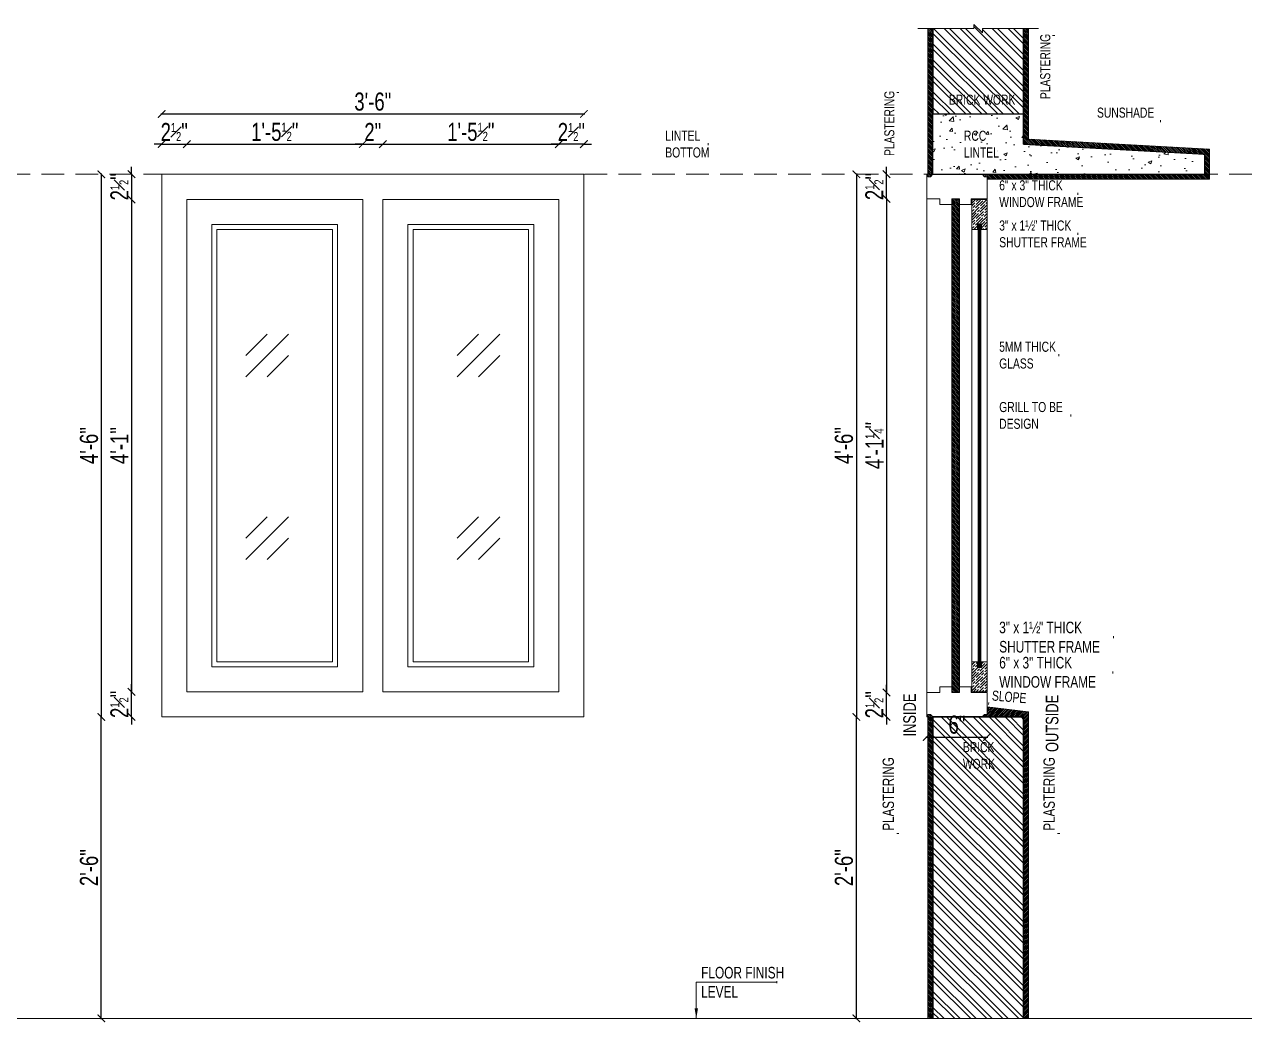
# Model space of a CAD drawing. Header units: inches. Extents: x 3365147 to 3374664, y 1380917 to 1384908.
# Drawn here: x 3373112.9 to 3373234.3, y 1381420 to 1381519.4 of the extents above; entities that cross this region are included whole.
import ezdxf

# ---------------------------------------------------------------- set-up
doc = ezdxf.new("R2010")
doc.units = ezdxf.units.IN
doc.header["$LTSCALE"] = 18
doc.header["$MEASUREMENT"] = 0
doc.header["$PDSIZE"] = -1
doc.linetypes.add('CONTINOUS', pattern=[0])
doc.linetypes.add('HIDDEN2', pattern=[0.1875, 0.125, -0.0625])
for name, color, linetype, lineweight in [('CONCRETE-00_BC', 46, 'Continuous', 25), ('CONCRETE-HATCH_BC', 43, 'Continuous', 5), ('DIM-03_BC', 1, 'Continuous', 9), ('FLOOR FINISHED LEVEL_BC', 1, 'Continuous', 20), ('GLASS-00_BC', 140, 'Continuous', 18), ('GLASS-HATCH_BC', 141, 'Continuous', 5), ('GRILL-00_BC', 150, 'CONTINOUS', 18), ('GRILL-HATCH_BC', 252, 'CONTINOUS', 5), ('LINTEL-00_BC', 41, 'HIDDEN2', 13), ('PLASTERING BAND HATCH_BC', 252, 'Continuous', 5), ('PLASTERING BAND-00_BC', 1, 'Continuous', 15), ('TEXT ARROW_BC', 4, 'Continuous', 13), ('TEXT-HEADING_BC', 2, 'Continuous', 25), ('TEXT_BC', 3, 'CONTINOUS', 18), ('WALL-00_BC', 7, 'Continuous', 30), ('WALL-9 inch BRICK HATCH_BC', 22, 'Continuous', 0), ('WALL-ZIGZAG LINE_BC', 3, 'Continuous', 13), ('WINDOWS-00_BC', 30, 'Continuous', 18), ('WINDOWS-SHUTTER_BC', 40, 'Continuous', 9), ('WINDOWS-THIN_BC', 252, 'Continuous', 5)]:
    doc.layers.add(name, color=color, linetype=linetype, lineweight=lineweight)
doc.styles.add('BC-TEXT_GENERAL', font='swisscl.ttf')
doc.styles.add('BC-WALL_DIM', font='swisscl.ttf')
doc.styles.add('BC_ROOM _DIM', font='swisscl.ttf')
doc.dimstyles.new('BC-RD2', dxfattribs={"dimscale": 0.8, "dimtxt": 6, "dimasz": 2.5, "dimexe": 4.5, "dimexo": 0, "dimgap": 1, "dimtad": 1, "dimdec": 4, "dimzin": 3, "dimdsep": 46, "dimlunit": 4, "dimtxsty": 'BC_ROOM _DIM', "dimblk": 'ARCHTICK', "dimcen": 0.0625, "dimdle": 0.25, "dimse1": 1, "dimse2": 1, "dimclrd": 8, "dimclre": 4, "dimclrt": 256, "dimadec": 0, "dimazin": 0, "dimtfac": 0.5, "dimtdec": 4, "dimtix": 1, "dimtofl": 0, "dimtmove": 2, "dimatfit": 2, "dimfxl": 0, "dimfrac": 1, "dimtolj": 1, "dimtzin": 1, "dimarcsym": 0})
doc.dimstyles.new('WALL DIM-02_BC', dxfattribs={"dimtxt": 4, "dimasz": 2, "dimexe": 4.5, "dimexo": 0, "dimgap": 1, "dimtad": 1, "dimdec": 1, "dimzin": 0, "dimdsep": 46, "dimlunit": 4, "dimtxsty": 'BC-WALL_DIM', "dimblk": 'ARCHTICK', "dimcen": 0.0625, "dimdle": 0.25, "dimse1": 1, "dimse2": 1, "dimclrd": 7, "dimclre": 4, "dimclrt": 256, "dimadec": 0, "dimazin": 0, "dimtfac": 0.5, "dimtdec": 1, "dimtix": 1, "dimtofl": 0, "dimtmove": 2, "dimatfit": 2, "dimfxl": 0, "dimfrac": 1, "dimtolj": 1, "dimtzin": 1, "dimlwd": -1, "dimarcsym": 0})

# ---------------------------------------------------------------- blocks, each defined once
blk = doc.blocks.new('ARCHTICK')
at = {"color": 0, "const_width": 0.15}
blk.add_lwpolyline([(-0.5, -0.5), (0.5, 0.5)], dxfattribs=at)
blk = doc.blocks.new('*D1599')
at = {"layer": 'Defpoints', "color": 0, "transparency": 16777216}
for p in [(3373129.05, 1381507.46), (3373126.55, 1381504.46), (3373129.05, 1381501.96)]:
    blk.add_point(p, dxfattribs=at)
at = {"layer": 'DIM-03_BC', "color": 254, "lineweight": -2, "transparency": 16777216}
for p, q in [((3373126.55, 1381507.46), (3373125.8, 1381507.46)), ((3373126.55, 1381507.46), (3373129.05, 1381507.46)), ((3373129.05, 1381507.46), (3373129.8, 1381507.46))]:
    blk.add_line(p, q, dxfattribs=at)
at = {"layer": 'DIM-03_BC', "color": 254, "lineweight": -2, "transparency": 16777216, "xscale": 0.75, "yscale": 0.75, "zscale": 0.75}
blk.add_blockref('ARCHTICK', (3373126.55, 1381507.46), dxfattribs=at)
at = {"layer": 'DIM-03_BC', "color": 254, "lineweight": -2, "transparency": 16777216, "xscale": 0.75, "yscale": 0.75, "zscale": 0.75, "rotation": 180}
blk.add_blockref('ARCHTICK', (3373129.05, 1381507.46), dxfattribs=at)
at = {"layer": 'DIM-03_BC', "transparency": 16777216, "insert": (3373127.8, 1381508.66), "char_height": 1.8, "attachment_point": 5, "style": 'BC_ROOM _DIM'}
blk.add_mtext('\\A1;2{\\H0.5x;\\S1#2;}"', dxfattribs=at)
blk = doc.blocks.new('_ArchTick')
at = {"color": 0, "linetype": 'ByBlock', "const_width": 0.15}
blk.add_lwpolyline([(-0.5, -0.5), (0.5, 0.5)], dxfattribs=at)
blk = doc.blocks.new('*D1600')
at = {"layer": 'Defpoints', "color": 0, "transparency": 16777216}
for p in [(3373146.55, 1381507.46), (3373129.05, 1381501.96), (3373146.55, 1381501.96)]:
    blk.add_point(p, dxfattribs=at)
at = {"layer": 'DIM-03_BC', "color": 254, "lineweight": -2, "transparency": 16777216}
blk.add_line((3373128.98, 1381507.46), (3373146.63, 1381507.46), dxfattribs=at)
at = {"layer": 'DIM-03_BC', "color": 254, "lineweight": -2, "transparency": 16777216, "xscale": 0.75, "yscale": 0.75, "zscale": 0.75, "rotation": 180}
blk.add_blockref('ARCHTICK', (3373129.05, 1381507.46), dxfattribs=at)
at = {"layer": 'DIM-03_BC', "color": 254, "lineweight": -2, "transparency": 16777216, "xscale": 0.75, "yscale": 0.75, "zscale": 0.75}
blk.add_blockref('ARCHTICK', (3373146.55, 1381507.46), dxfattribs=at)
at = {"layer": 'DIM-03_BC', "transparency": 16777216, "insert": (3373137.8, 1381508.67), "char_height": 1.8, "attachment_point": 5, "style": 'BC_ROOM _DIM'}
blk.add_mtext('\\A1;1\'-5{\\H0.5x;\\S1#2;}"', dxfattribs=at)
blk = doc.blocks.new('*D1601')
at = {"layer": 'Defpoints', "color": 0, "transparency": 16777216}
for p in [(3373168.55, 1381510.46), (3373126.55, 1381504.46), (3373168.55, 1381504.46)]:
    blk.add_point(p, dxfattribs=at)
at = {"layer": 'DIM-03_BC', "color": 254, "lineweight": -2, "transparency": 16777216}
blk.add_line((3373126.48, 1381510.46), (3373168.63, 1381510.46), dxfattribs=at)
at = {"layer": 'DIM-03_BC', "color": 254, "lineweight": -2, "transparency": 16777216, "xscale": 0.75, "yscale": 0.75, "zscale": 0.75, "rotation": 180}
blk.add_blockref('ARCHTICK', (3373126.55, 1381510.46), dxfattribs=at)
at = {"layer": 'DIM-03_BC', "color": 254, "lineweight": -2, "transparency": 16777216, "xscale": 0.75, "yscale": 0.75, "zscale": 0.75}
blk.add_blockref('ARCHTICK', (3373168.55, 1381510.46), dxfattribs=at)
at = {"layer": 'DIM-03_BC', "transparency": 16777216, "insert": (3373147.55, 1381511.68), "char_height": 1.8, "attachment_point": 5, "style": 'BC_ROOM _DIM'}
blk.add_mtext('\\A1;3\'-6"', dxfattribs=at)
blk = doc.blocks.new('*D1602')
at = {"layer": 'Defpoints', "color": 0, "transparency": 16777216}
for p in [(3373126.55, 1381504.46), (3373123.55, 1381501.96), (3373129.05, 1381501.96)]:
    blk.add_point(p, dxfattribs=at)
at = {"layer": 'DIM-03_BC', "color": 254, "lineweight": -2, "transparency": 16777216}
for p, q in [((3373123.55, 1381504.46), (3373123.55, 1381505.21)), ((3373123.55, 1381504.46), (3373123.55, 1381501.96)), ((3373123.55, 1381501.96), (3373123.55, 1381501.21))]:
    blk.add_line(p, q, dxfattribs=at)
at = {"layer": 'DIM-03_BC', "color": 254, "lineweight": -2, "transparency": 16777216, "xscale": 0.75, "yscale": 0.75, "zscale": 0.75}
for p, rotation in [((3373123.55, 1381504.46), 270), ((3373123.55, 1381501.96), 90)]:
    blk.add_blockref('ARCHTICK', p, dxfattribs=dict(at, rotation=rotation))
at = {"layer": 'DIM-03_BC', "transparency": 16777216, "insert": (3373122.35, 1381503.21), "char_height": 1.8, "attachment_point": 5, "rotation": 90, "style": 'BC_ROOM _DIM'}
blk.add_mtext('\\A1;2{\\H0.5x;\\S1#2;}"', dxfattribs=at)
blk = doc.blocks.new('*D1603')
at = {"layer": 'Defpoints', "color": 0, "transparency": 16777216}
for p in [(3373129.05, 1381501.96), (3373123.55, 1381452.96), (3373129.05, 1381452.96)]:
    blk.add_point(p, dxfattribs=at)
at = {"layer": 'DIM-03_BC', "color": 254, "lineweight": -2, "transparency": 16777216}
blk.add_line((3373123.55, 1381502.03), (3373123.55, 1381452.88), dxfattribs=at)
at = {"layer": 'DIM-03_BC', "color": 254, "lineweight": -2, "transparency": 16777216, "xscale": 0.75, "yscale": 0.75, "zscale": 0.75}
for p, rotation in [((3373123.55, 1381501.96), 90), ((3373123.55, 1381452.96), 270)]:
    blk.add_blockref('ARCHTICK', p, dxfattribs=dict(at, rotation=rotation))
at = {"layer": 'DIM-03_BC', "transparency": 16777216, "insert": (3373122.35, 1381477.46), "char_height": 1.8, "attachment_point": 5, "rotation": 90, "style": 'BC_ROOM _DIM'}
blk.add_mtext('\\A1;4\'-1"', dxfattribs=at)
blk = doc.blocks.new('*D1604')
at = {"layer": 'Defpoints', "color": 0, "transparency": 16777216}
for p in [(3373126.55, 1381504.46), (3373120.55, 1381450.46), (3373126.55, 1381450.46)]:
    blk.add_point(p, dxfattribs=at)
at = {"layer": 'DIM-03_BC', "color": 254, "lineweight": -2, "transparency": 16777216}
blk.add_line((3373120.55, 1381504.53), (3373120.55, 1381450.38), dxfattribs=at)
at = {"layer": 'DIM-03_BC', "color": 254, "lineweight": -2, "transparency": 16777216, "xscale": 0.75, "yscale": 0.75, "zscale": 0.75}
for p, rotation in [((3373120.55, 1381504.46), 90), ((3373120.55, 1381450.46), 270)]:
    blk.add_blockref('ARCHTICK', p, dxfattribs=dict(at, rotation=rotation))
at = {"layer": 'DIM-03_BC', "transparency": 16777216, "insert": (3373119.33, 1381477.46), "char_height": 1.8, "attachment_point": 5, "rotation": 90, "style": 'BC_ROOM _DIM'}
blk.add_mtext('\\A1;4\'-6"', dxfattribs=at)
blk = doc.blocks.new('*D1605')
at = {"layer": 'Defpoints', "color": 0, "transparency": 16777216}
for p in [(3373123.55, 1381452.96), (3373129.05, 1381452.96), (3373126.55, 1381450.46)]:
    blk.add_point(p, dxfattribs=at)
at = {"layer": 'DIM-03_BC', "color": 254, "lineweight": -2, "transparency": 16777216}
for p, q in [((3373123.55, 1381452.96), (3373123.55, 1381453.71)), ((3373123.55, 1381450.46), (3373123.55, 1381452.96)), ((3373123.55, 1381450.46), (3373123.55, 1381449.71))]:
    blk.add_line(p, q, dxfattribs=at)
at = {"layer": 'DIM-03_BC', "color": 254, "lineweight": -2, "transparency": 16777216, "xscale": 0.75, "yscale": 0.75, "zscale": 0.75}
for p, rotation in [((3373123.55, 1381452.96), 270), ((3373123.55, 1381450.46), 90)]:
    blk.add_blockref('ARCHTICK', p, dxfattribs=dict(at, rotation=rotation))
at = {"layer": 'DIM-03_BC', "transparency": 16777216, "insert": (3373122.35, 1381451.71), "char_height": 1.8, "attachment_point": 5, "rotation": 90, "style": 'BC_ROOM _DIM'}
blk.add_mtext('\\A1;2{\\H0.5x;\\S1#2;}"', dxfattribs=at)
blk = doc.blocks.new('*D1606')
at = {"layer": 'Defpoints', "color": 0, "transparency": 16777216}
for p in [(3373120.55, 1381450.46), (3373126.55, 1381450.46), (3373126.55, 1381420.46)]:
    blk.add_point(p, dxfattribs=at)
at = {"layer": 'DIM-03_BC', "color": 254, "lineweight": -2, "transparency": 16777216}
blk.add_line((3373120.55, 1381420.38), (3373120.55, 1381450.53), dxfattribs=at)
at = {"layer": 'DIM-03_BC', "color": 254, "lineweight": -2, "transparency": 16777216, "xscale": 0.75, "yscale": 0.75, "zscale": 0.75}
for p, rotation in [((3373120.55, 1381450.46), 90), ((3373120.55, 1381420.46), 270)]:
    blk.add_blockref('ARCHTICK', p, dxfattribs=dict(at, rotation=rotation))
at = {"layer": 'DIM-03_BC', "transparency": 16777216, "insert": (3373119.33, 1381435.46), "char_height": 1.8, "attachment_point": 5, "rotation": 90, "style": 'BC_ROOM _DIM'}
blk.add_mtext('\\A1;2\'-6"', dxfattribs=at)
blk = doc.blocks.new('*D1607')
at = {"layer": 'Defpoints', "color": 0, "transparency": 16777216}
for p in [(3373166.05, 1381507.46), (3373168.55, 1381504.46), (3373166.05, 1381501.96)]:
    blk.add_point(p, dxfattribs=at)
at = {"layer": 'DIM-03_BC', "color": 254, "lineweight": -2, "transparency": 16777216}
for p, q in [((3373166.05, 1381507.46), (3373165.3, 1381507.46)), ((3373168.55, 1381507.46), (3373166.05, 1381507.46)), ((3373168.55, 1381507.46), (3373169.3, 1381507.46))]:
    blk.add_line(p, q, dxfattribs=at)
at = {"layer": 'DIM-03_BC', "color": 254, "lineweight": -2, "transparency": 16777216, "xscale": 0.75, "yscale": 0.75, "zscale": 0.75}
blk.add_blockref('ARCHTICK', (3373166.05, 1381507.46), dxfattribs=at)
at = {"layer": 'DIM-03_BC', "color": 254, "lineweight": -2, "transparency": 16777216, "xscale": 0.75, "yscale": 0.75, "zscale": 0.75, "rotation": 180}
blk.add_blockref('ARCHTICK', (3373168.55, 1381507.46), dxfattribs=at)
at = {"layer": 'DIM-03_BC', "transparency": 16777216, "insert": (3373167.3, 1381508.66), "char_height": 1.8, "attachment_point": 5, "style": 'BC_ROOM _DIM'}
blk.add_mtext('\\A1;2{\\H0.5x;\\S1#2;}"', dxfattribs=at)
blk = doc.blocks.new('*D1612')
at = {"layer": 'Defpoints', "color": 0, "transparency": 16777216}
for p in [(3373148.55, 1381507.46), (3373146.55, 1381501.96), (3373148.55, 1381501.96)]:
    blk.add_point(p, dxfattribs=at)
at = {"layer": 'DIM-03_BC', "color": 254, "lineweight": -2, "transparency": 16777216}
for p, q in [((3373146.55, 1381507.46), (3373145.8, 1381507.46)), ((3373146.55, 1381507.46), (3373148.55, 1381507.46)), ((3373148.55, 1381507.46), (3373149.3, 1381507.46))]:
    blk.add_line(p, q, dxfattribs=at)
at = {"layer": 'DIM-03_BC', "color": 254, "lineweight": -2, "transparency": 16777216, "xscale": 0.75, "yscale": 0.75, "zscale": 0.75}
blk.add_blockref('ARCHTICK', (3373146.55, 1381507.46), dxfattribs=at)
at = {"layer": 'DIM-03_BC', "color": 254, "lineweight": -2, "transparency": 16777216, "xscale": 0.75, "yscale": 0.75, "zscale": 0.75, "rotation": 180}
blk.add_blockref('ARCHTICK', (3373148.55, 1381507.46), dxfattribs=at)
at = {"layer": 'DIM-03_BC', "transparency": 16777216, "insert": (3373147.55, 1381508.66), "char_height": 1.8, "attachment_point": 5, "style": 'BC_ROOM _DIM'}
blk.add_mtext('\\A1;2"', dxfattribs=at)
blk = doc.blocks.new('*D1613')
at = {"layer": 'Defpoints', "color": 0, "transparency": 16777216}
for p in [(3373208.65, 1381450.71), (3373202.65, 1381450.46), (3373208.65, 1381448.46)]:
    blk.add_point(p, dxfattribs=at)
at = {"layer": 'DIM-03_BC', "color": 254, "lineweight": -2, "transparency": 16777216}
blk.add_line((3373202.57, 1381448.46), (3373208.72, 1381448.46), dxfattribs=at)
at = {"layer": 'DIM-03_BC', "color": 254, "lineweight": -2, "transparency": 16777216, "xscale": 0.75, "yscale": 0.75, "zscale": 0.75, "rotation": 180}
blk.add_blockref('ARCHTICK', (3373202.65, 1381448.46), dxfattribs=at)
at = {"layer": 'DIM-03_BC', "color": 254, "lineweight": -2, "transparency": 16777216, "xscale": 0.75, "yscale": 0.75, "zscale": 0.75}
blk.add_blockref('ARCHTICK', (3373208.65, 1381448.46), dxfattribs=at)
at = {"layer": 'DIM-03_BC', "transparency": 16777216, "insert": (3373205.65, 1381449.68), "char_height": 1.8, "attachment_point": 5, "style": 'BC_ROOM _DIM'}
blk.add_mtext('\\A1;6"', dxfattribs=at)
blk = doc.blocks.new('*D1614')
at = {"layer": 'Defpoints', "color": 0, "transparency": 16777216}
for p in [(3373202.65, 1381504.46), (3373195.65, 1381450.46), (3373202.65, 1381450.46)]:
    blk.add_point(p, dxfattribs=at)
at = {"layer": 'DIM-03_BC', "color": 254, "lineweight": -2, "transparency": 16777216}
blk.add_line((3373195.65, 1381504.53), (3373195.65, 1381450.38), dxfattribs=at)
at = {"layer": 'DIM-03_BC', "color": 254, "lineweight": -2, "transparency": 16777216, "xscale": 0.75, "yscale": 0.75, "zscale": 0.75}
for p, rotation in [((3373195.65, 1381504.46), 90), ((3373195.65, 1381450.46), 270)]:
    blk.add_blockref('ARCHTICK', p, dxfattribs=dict(at, rotation=rotation))
at = {"layer": 'DIM-03_BC', "transparency": 16777216, "insert": (3373194.42, 1381477.46), "char_height": 1.8, "attachment_point": 5, "rotation": 90, "style": 'BC_ROOM _DIM'}
blk.add_mtext('\\A1;4\'-6"', dxfattribs=at)
blk = doc.blocks.new('*D1615')
at = {"layer": 'Defpoints', "color": 0, "transparency": 16777216}
for p in [(3373202.65, 1381502.02), (3373198.65, 1381452.89), (3373202.65, 1381452.89)]:
    blk.add_point(p, dxfattribs=at)
at = {"layer": 'DIM-03_BC', "color": 254, "lineweight": -2, "transparency": 16777216}
blk.add_line((3373198.65, 1381502.09), (3373198.65, 1381452.82), dxfattribs=at)
at = {"layer": 'DIM-03_BC', "color": 254, "lineweight": -2, "transparency": 16777216, "xscale": 0.75, "yscale": 0.75, "zscale": 0.75}
for p, rotation in [((3373198.65, 1381502.02), 90), ((3373198.65, 1381452.89), 270)]:
    blk.add_blockref('ARCHTICK', p, dxfattribs=dict(at, rotation=rotation))
at = {"layer": 'DIM-03_BC', "transparency": 16777216, "insert": (3373197.45, 1381477.46), "char_height": 1.8, "attachment_point": 5, "rotation": 90, "style": 'BC_ROOM _DIM'}
blk.add_mtext('\\A1;4\'-1{\\H0.5x;\\S1#4;}"', dxfattribs=at)
blk = doc.blocks.new('*D1616')
at = {"layer": 'Defpoints', "color": 0, "transparency": 16777216}
for p in [(3373198.65, 1381504.46), (3373202.65, 1381504.46), (3373202.65, 1381502.02)]:
    blk.add_point(p, dxfattribs=at)
at = {"layer": 'DIM-03_BC', "color": 254, "lineweight": -2, "transparency": 16777216}
for p, q in [((3373198.65, 1381504.46), (3373198.65, 1381505.21)), ((3373198.65, 1381502.02), (3373198.65, 1381504.46)), ((3373198.65, 1381502.02), (3373198.65, 1381501.27))]:
    blk.add_line(p, q, dxfattribs=at)
at = {"layer": 'DIM-03_BC', "color": 254, "lineweight": -2, "transparency": 16777216, "xscale": 0.75, "yscale": 0.75, "zscale": 0.75}
for p, rotation in [((3373198.65, 1381504.46), 270), ((3373198.65, 1381502.02), 90)]:
    blk.add_blockref('ARCHTICK', p, dxfattribs=dict(at, rotation=rotation))
at = {"layer": 'DIM-03_BC', "transparency": 16777216, "insert": (3373197.44, 1381503.24), "char_height": 1.8, "attachment_point": 5, "rotation": 90, "style": 'BC_ROOM _DIM'}
blk.add_mtext('\\A1;2{\\H0.5x;\\S1#2;}"', dxfattribs=at)
blk = doc.blocks.new('*D1617')
at = {"layer": 'Defpoints', "color": 0, "transparency": 16777216}
for p in [(3373198.65, 1381452.89), (3373202.65, 1381452.89), (3373202.65, 1381450.46)]:
    blk.add_point(p, dxfattribs=at)
at = {"layer": 'DIM-03_BC', "color": 254, "lineweight": -2, "transparency": 16777216}
for p, q in [((3373198.65, 1381452.89), (3373198.65, 1381453.64)), ((3373198.65, 1381450.46), (3373198.65, 1381452.89)), ((3373198.65, 1381450.46), (3373198.65, 1381449.71))]:
    blk.add_line(p, q, dxfattribs=at)
at = {"layer": 'DIM-03_BC', "color": 254, "lineweight": -2, "transparency": 16777216, "xscale": 0.75, "yscale": 0.75, "zscale": 0.75}
for p, rotation in [((3373198.65, 1381452.89), 270), ((3373198.65, 1381450.46), 90)]:
    blk.add_blockref('ARCHTICK', p, dxfattribs=dict(at, rotation=rotation))
at = {"layer": 'DIM-03_BC', "transparency": 16777216, "insert": (3373197.44, 1381451.67), "char_height": 1.8, "attachment_point": 5, "rotation": 90, "style": 'BC_ROOM _DIM'}
blk.add_mtext('\\A1;2{\\H0.5x;\\S1#2;}"', dxfattribs=at)
blk = doc.blocks.new('*D1618')
at = {"layer": 'Defpoints', "color": 0, "transparency": 16777216}
for p in [(3373195.65, 1381450.46), (3373202.65, 1381450.46), (3373202.65, 1381420.46)]:
    blk.add_point(p, dxfattribs=at)
at = {"layer": 'DIM-03_BC', "color": 254, "lineweight": -2, "transparency": 16777216}
blk.add_line((3373195.65, 1381420.38), (3373195.65, 1381450.53), dxfattribs=at)
at = {"layer": 'DIM-03_BC', "color": 254, "lineweight": -2, "transparency": 16777216, "xscale": 0.75, "yscale": 0.75, "zscale": 0.75}
for p, rotation in [((3373195.65, 1381450.46), 90), ((3373195.65, 1381420.46), 270)]:
    blk.add_blockref('ARCHTICK', p, dxfattribs=dict(at, rotation=rotation))
at = {"layer": 'DIM-03_BC', "transparency": 16777216, "insert": (3373194.42, 1381435.46), "char_height": 1.8, "attachment_point": 5, "rotation": 90, "style": 'BC_ROOM _DIM'}
blk.add_mtext('\\A1;2\'-6"', dxfattribs=at)
blk = doc.blocks.new('*D1676')
at = {"layer": 'Defpoints', "color": 0, "transparency": 16777216}
for p in [(3373166.05, 1381507.46), (3373148.55, 1381501.96), (3373166.05, 1381501.96)]:
    blk.add_point(p, dxfattribs=at)
at = {"layer": 'DIM-03_BC', "color": 254, "lineweight": -2, "transparency": 16777216}
blk.add_line((3373148.48, 1381507.46), (3373166.13, 1381507.46), dxfattribs=at)
at = {"layer": 'DIM-03_BC', "color": 254, "lineweight": -2, "transparency": 16777216, "xscale": 0.75, "yscale": 0.75, "zscale": 0.75, "rotation": 180}
blk.add_blockref('ARCHTICK', (3373148.55, 1381507.46), dxfattribs=at)
at = {"layer": 'DIM-03_BC', "color": 254, "lineweight": -2, "transparency": 16777216, "xscale": 0.75, "yscale": 0.75, "zscale": 0.75}
blk.add_blockref('ARCHTICK', (3373166.05, 1381507.46), dxfattribs=at)
at = {"layer": 'DIM-03_BC', "transparency": 16777216, "insert": (3373157.3, 1381508.67), "char_height": 1.8, "attachment_point": 5, "style": 'BC_ROOM _DIM'}
blk.add_mtext('\\A1;1\'-5{\\H0.5x;\\S1#2;}"', dxfattribs=at)

msp = doc.modelspace()

# ---------------------------------------------------------------- hatches: boundary and pattern name
at = {"layer": 'CONCRETE-HATCH_BC', "transparency": 33554687}
h = msp.add_hatch(dxfattribs=at)
h.set_pattern_fill('AR-CONC', color=256, scale=0.5)
h.set_pattern_definition([(50, (3397253.939, 1389680.3642), (3.5863009, -0.31376067), [0.375, -4.125]), (355, (3397253.939, 1389680.3642), (-0.69375667, 3.76096067), [0.3, -3.3]), (100.451444, (3397254.238, 1389680.338), (2.89254423, 3.44719995), [0.31870096, -3.50571056]), (46.1842, (3397253.939, 1389681.364), (5.33620665, -0.8275964), [0.5625, -6.1875]), (96.635635, (3397254.384, 1389681.295), (4.6733097, 4.870593), [0.4780517, -5.2585688]), (351.184164, (3397253.939, 1389681.364), (4.6733097, 4.870593), [0.45, -4.95]), (21, (3397254.439, 1389681.1142), (2.98453526, -2.01309445), [0.375, -4.125]), (326, (3397254.439, 1389681.1142), (1.21657666, 3.6257502), [0.3, -3.3]), (71.451445, (3397254.688, 1389680.9464), (4.2011119, 1.61265576), [0.31870095, -3.50571056]), (37.5, (3397253.9391, 1389680.3642), (0.060799277, 1.66446927), [0, -3.26, 0, -3.35, 0, -3.3125]), (7.5, (3397253.9391, 1389680.3642), (1.31534769, 1.97205856), [0, -1.91, 0, -3.185, 0, -1.2625]), (327.5, (3397252.8241, 1389680.3642), (2.66911218, -0.11277436), [0, -1.25, 0, -3.9, 0, -5.175]), (317.5, (3397252.3241, 1389680.3642), (2.91593085, 0.50052491), [0, -1.625, 0, -2.59, 0, -3.675])])
h.paths.add_polyline_path([(3373212.2702, 1381510.4553), (3373203.2702, 1381510.4553), (3373203.2702, 1381504.4553), (3373230.2702, 1381504.4553), (3373230.2702, 1381506.4553), (3373212.2702, 1381507.4553)])
at = {"layer": 'GLASS-HATCH_BC', "transparency": 33554687}
h = msp.add_hatch(dxfattribs=at)
h.set_pattern_fill('ANSI31', color=256, scale=0.75, angle=-90)
h.set_pattern_definition([(315, (3477310.03768, 1140061.75498), (0.066291260736, 0.066291260736), [])])
h.paths.add_polyline_path([(3373207.7702, 1381455.4553), (3373208.0202, 1381455.4553), (3373208.0202, 1381499.4553), (3373207.7702, 1381499.4553)])
at = {"layer": 'GRILL-HATCH_BC', "transparency": 33554687}
h = msp.add_hatch(dxfattribs=at)
h.set_pattern_fill('ANSI31', color=256, angle=-90)
h.set_pattern_definition([(315, (3477309.60018, 1140053.25498), (0.08838834765, 0.08838834765), [])])
h.paths.add_polyline_path([(3373205.1452, 1381452.8928), (3373205.8952, 1381452.8928), (3373205.8952, 1381502.0178), (3373205.1452, 1381502.0178)])
at = {"layer": 'PLASTERING BAND HATCH_BC', "transparency": 33554687}
h = msp.add_hatch(dxfattribs=at)
h.set_pattern_fill('ANSI31', color=256, angle=-90)
h.set_pattern_definition([(315, (3373203.04004, 1381508.18031), (0.08838835, 0.08838835), [])])
h.paths.add_polyline_path([(3373212.7702, 1381518.94934), (3373212.2702, 1381518.94934), (3373212.2702, 1381507.4553), (3373230.2702, 1381506.4553), (3373230.2702, 1381504.4553), (3373208.1452, 1381504.4553), (3373208.3952, 1381504.2053), (3373208.6452, 1381504.2053), (3373208.6452, 1381503.9553), (3373230.7702, 1381503.9553), (3373230.7702, 1381506.9553), (3373212.7702, 1381507.9553)])
h.paths.add_polyline_path([(3373203.2702, 1381518.94934), (3373202.7702, 1381518.94934), (3373202.7702, 1381504.4553), (3373202.7702, 1381504.2153), (3373203.0202, 1381504.2153), (3373203.2702, 1381504.4553)])
h = msp.add_hatch(dxfattribs=at)
h.set_pattern_fill('ANSI31', color=256, angle=-90)
h.set_pattern_definition([(315, (3376405.45881, 1380313.90833), (0.0883883476, 0.0883883476), [])])
edge = h.paths.add_edge_path()
edge.add_line((3373202.7702, 1381420.4553), (3373203.2702, 1381420.4553))
edge.add_line((3373203.2702, 1381420.4553), (3373203.2702, 1381450.4553))
edge.add_line((3373203.2702, 1381450.4553), (3373203.0202, 1381450.6953))
edge.add_line((3373203.0202, 1381450.6953), (3373202.7702, 1381450.6953))
edge.add_line((3373202.7702, 1381450.6953), (3373202.7702, 1381420.53334))
h = msp.add_hatch(dxfattribs=at)
h.set_pattern_fill('ANSI31', color=256)
h.set_pattern_definition([(45, (3376405.45881, 1380313.90833), (-0.0883883476, 0.0883883476), [])])
h.paths.add_polyline_path([(3373212.2702, 1381420.4553), (3373212.7702, 1381420.4553), (3373212.7702, 1381450.9553), (3373208.6452, 1381451.4553), (3373208.6452, 1381450.7053), (3373208.3952, 1381450.7053), (3373208.1452, 1381450.4553), (3373212.2702, 1381450.4553)])
at = {"layer": 'WALL-9 inch BRICK HATCH_BC', "transparency": 33554687}
h = msp.add_hatch(dxfattribs=at)
h.set_pattern_fill('ANSI32', color=256, scale=3, angle=-90)
h.set_pattern_definition([(315, (3370352.6906, 1380705.539), (0.79549513, 0.79549513), []), (315, (3370352.6906, 1380705.0086), (0.79549513, 0.79549513), [])])
h.paths.add_polyline_path([(3373203.2702, 1381510.4553), (3373212.2702, 1381510.4553), (3373212.2702, 1381518.94934), (3373208.19207, 1381518.94934), (3373208.19207, 1381518.52747), (3373207.34832, 1381519.37122), (3373207.34832, 1381518.94934), (3373203.2702, 1381518.94934)])
h = msp.add_hatch(dxfattribs=at)
h.set_pattern_fill('ANSI32', color=256, scale=3, angle=-90)
h.set_pattern_definition([(315, (3367150.502, 1381866.0859), (0.79549513, 0.79549513), []), (315, (3367150.502, 1381865.5556), (0.79549513, 0.79549513), [])])
h.paths.add_polyline_path([(3373203.2702, 1381420.4553), (3373212.2702, 1381420.4553), (3373212.2702, 1381450.4553), (3373203.2702, 1381450.4553)])
at = {"layer": 'WINDOWS-THIN_BC', "transparency": 33554687}
h = msp.add_hatch(dxfattribs=at)
h.set_pattern_fill('GOST_WOOD', color=256, scale=0.1, angle=-45)
h.set_pattern_definition([(45, (3477310.1002, 1140075.1205), (0.4242640687, -0.4242640687), [1, -0.2]), (45, (3477310.1002, 1140074.83766), (0.4242640687, -0.4242640687), [0.6, -0.15, 0.3, -0.15]), (45, (3477310.0295, 1140074.4841), (0.4242640687, -0.4242640687), [1, -0.2])])
h.paths.add_polyline_path([(3373207.1452, 1381501.9553), (3373207.1452, 1381498.9553), (3373207.7077, 1381498.9553), (3373207.7077, 1381499.5178), (3373208.0827, 1381499.5178), (3373208.0827, 1381498.9553), (3373208.6452, 1381498.9553), (3373208.6452, 1381501.9553)])
h = msp.add_hatch(dxfattribs=at)
h.set_pattern_fill('GOST_WOOD', color=256, scale=0.1, angle=-45)
h.set_pattern_definition([(45, (3477310.1002, 1140027.755), (0.4242640687, -0.4242640687), [1, -0.2]), (45, (3477310.1002, 1140027.47213), (0.4242640687, -0.4242640687), [0.6, -0.15, 0.3, -0.15]), (45, (3477310.0295, 1140027.1186), (0.4242640687, -0.4242640687), [1, -0.2])])
h.paths.add_polyline_path([(3373207.1452, 1381452.9553), (3373207.1452, 1381455.9553), (3373207.7077, 1381455.9553), (3373207.7077, 1381455.3928), (3373208.0827, 1381455.3928), (3373208.0827, 1381455.9553), (3373208.6452, 1381455.9553), (3373208.6452, 1381452.9553)])

# ---------------------------------------------------------------- linework, layer by layer
at = {"layer": 'CONCRETE-00_BC', "transparency": 33554687}
for p, q in [((3373203.2702, 1381504.4553), (3373203.2702, 1381510.4553)), ((3373203.2702, 1381510.4553), (3373212.2702, 1381510.4553)), ((3373212.2702, 1381507.4553), (3373212.2702, 1381510.4553)), ((3373212.2702, 1381507.4553), (3373230.2702, 1381506.4553)), ((3373230.2702, 1381506.4553), (3373230.2702, 1381504.4553)), ((3373203.2702, 1381504.4553), (3373230.2702, 1381504.4553))]:
    msp.add_line(p, q, dxfattribs=at)
at = {"layer": 'FLOOR FINISHED LEVEL_BC', "transparency": 33554687}
msp.add_line((3372405.85388, 1381420.4553), (3373535.0443, 1381420.4553), dxfattribs=at)
at = {"layer": 'GLASS-00_BC', "transparency": 33554687}
for p, q in [((3373134.93114, 1381484.28925), (3373139.17378, 1381488.53189)), ((3373134.93114, 1381486.41057), (3373137.05246, 1381488.53189)), ((3373155.93114, 1381484.28925), (3373160.17378, 1381488.53189)), ((3373155.93114, 1381486.41057), (3373158.05246, 1381488.53189)), ((3373137.05246, 1381484.28925), (3373139.17378, 1381486.41057)), ((3373158.05246, 1381484.28925), (3373160.17378, 1381486.41057)), ((3373134.93114, 1381466.12975), (3373139.17378, 1381470.37239)), ((3373134.93114, 1381468.25107), (3373137.05246, 1381470.37239)), ((3373155.93114, 1381466.12975), (3373160.17378, 1381470.37239)), ((3373155.93114, 1381468.25107), (3373158.05246, 1381470.37239)), ((3373137.05246, 1381466.12975), (3373139.17378, 1381468.25107)), ((3373158.05246, 1381466.12975), (3373160.17378, 1381468.25107))]:
    msp.add_line(p, q, dxfattribs=at)
msp.add_lwpolyline([(3373207.7702, 1381499.4553), (3373207.7702, 1381455.4553), (3373208.0202, 1381455.4553), (3373208.0202, 1381499.4553)], close=True, dxfattribs=at)
at = {"layer": 'GRILL-00_BC', "transparency": 33554687}
for p, q in [((3373205.1452, 1381452.8928), (3373205.1452, 1381502.0178)), ((3373205.1452, 1381502.0178), (3373205.8952, 1381502.0178)), ((3373205.8952, 1381452.8928), (3373205.8952, 1381502.0178)), ((3373205.1452, 1381452.8928), (3373205.8952, 1381452.8928))]:
    msp.add_line(p, q, dxfattribs=at)
at = {"layer": 'LINTEL-00_BC', "transparency": 33554687}
msp.add_line((3372405.85388, 1381504.4553), (3373535.04429, 1381504.4553), dxfattribs=at)
at = {"layer": 'PLASTERING BAND-00_BC', "transparency": 33554687}
for p, q in [((3373202.7702, 1381504.4553), (3373202.7702, 1381518.94934)), ((3373212.7702, 1381507.9553), (3373212.7702, 1381518.94934)), ((3373212.7702, 1381507.9553), (3373230.7702, 1381506.9553)), ((3373230.7702, 1381503.9553), (3373230.7702, 1381506.9553)), ((3373208.6452, 1381503.9553), (3373230.7702, 1381503.9553)), ((3373208.6452, 1381451.4553), (3373212.7702, 1381450.9553)), ((3373212.7702, 1381450.9553), (3373212.7702, 1381420.4553)), ((3373202.7702, 1381450.4553), (3373202.7702, 1381420.4553))]:
    msp.add_line(p, q, dxfattribs=at)
at = {"layer": 'TEXT ARROW_BC', "transparency": 33554687}
for p, q in [((3373215.3738, 1381518.25498), (3373215.1738, 1381518.25498)), ((3373199.6702, 1381512.59013), (3373199.8702, 1381512.59013)), ((3373225.89944, 1381509.84924), (3373225.89944, 1381509.64924)), ((3373180.92271, 1381507.5553), (3373180.92271, 1381507.3553)), ((3373217.67251, 1381502.6178), (3373217.67251, 1381502.4178)), ((3373217.67251, 1381498.6178), (3373217.67251, 1381498.4178)), ((3373215.77399, 1381486.5553), (3373215.77399, 1381486.3553)), ((3373216.99524, 1381480.5553), (3373216.99524, 1381480.3553)), ((3373221.22635, 1381458.2928), (3373221.22635, 1381458.4928)), ((3373221.14859, 1381454.7928), (3373221.14859, 1381454.9928)), ((3373208.81288, 1381451.87876), (3373208.79661, 1381451.67942)), ((3373199.6702, 1381438.86689), (3373199.8702, 1381438.86689)), ((3373215.8702, 1381438.86689), (3373215.6702, 1381438.86689)), ((3373187.73182, 1381423.95303), (3373187.73182, 1381424.15303))]:
    msp.add_line(p, q, dxfattribs=at)
for points in [[(3373212.2738, 1381511.66776, 0, 0.2, 0), (3373212.9738, 1381511.66776, 0, 0, 0), (3373215.2738, 1381511.66776, 0, 0, 0), (3373215.2738, 1381518.25498, 0, 0, 0)], [(3373202.7702, 1381506.00291, 0, 0.2, 0), (3373202.0702, 1381506.00291, 0, 0, 0), (3373199.7702, 1381506.00291, 0, 0, 0), (3373199.7702, 1381512.59013, 0, 0, 0)], [(3373219.31222, 1381506.74924, 0, 0.2, 0), (3373219.31222, 1381507.44924, 0, 0, 0), (3373219.31222, 1381509.74924, 0, 0, 0), (3373225.89944, 1381509.74924, 0, 0, 0)], [(3373176.3706, 1381504.4553, 0, 0.2, 0), (3373176.3706, 1381505.1553, 0, 0, 0), (3373176.3706, 1381507.4553, 0, 0, 0), (3373180.92271, 1381507.4553, 0, 0, 0)], [(3373208.6452, 1381502.5178, 0, 0.2, 0), (3373209.3452, 1381502.5178, 0, 0, 0), (3373217.67251, 1381502.5178, 0, 0, 0)], [(3373208.6452, 1381500.6183, 0, 0.2, 0), (3373208.9952, 1381500.01208, 0, 0, 0), (3373209.85792, 1381498.5178, 0, 0, 0), (3373217.67251, 1381498.5178, 0, 0, 0)], [(3373208.0827, 1381486.4553, 0, 0.2, 0), (3373208.7827, 1381486.4553, 0, 0, 0), (3373215.77399, 1381486.4553, 0, 0, 0)], [(3373204.87556, 1381480.4553, 0, 0.2, 0), (3373205.57556, 1381480.4553, 0, 0, 0), (3373216.99524, 1381480.4553, 0, 0, 0)], [(3373208.6452, 1381455.06087, 0, 0.2, 0), (3373208.88461, 1381455.71865, 0, 0, 0), (3373209.85792, 1381458.3928, 0, 0, 0), (3373221.22635, 1381458.3928, 0, 0, 0)], [(3373208.6452, 1381452.2921, 0, 0.2, 0), (3373208.94103, 1381452.92652, 0, 0, 0), (3373209.85792, 1381454.8928, 0, 0, 0), (3373221.14859, 1381454.8928, 0, 0, 0)], [(3373213.17485, 1381451.42234, 0, 0.2, 0), (3373212.47717, 1381451.4793, 0, 0, 0), (3373208.80475, 1381451.77909, 0, 0, 0)], [(3373202.7702, 1381445.4541, 0, 0.2, 0), (3373202.0702, 1381445.4541, 0, 0, 0), (3373199.7702, 1381445.4541, 0, 0, 0), (3373199.7702, 1381438.86689, 0, 0, 0)], [(3373212.7702, 1381445.4541, 0, 0.2, 0), (3373213.4702, 1381445.4541, 0, 0, 0), (3373215.7702, 1381445.4541, 0, 0, 0), (3373215.7702, 1381438.86689, 0, 0, 0)]]:
    msp.add_lwpolyline(points, format="xyseb", dxfattribs=at)
at = {"layer": 'WALL-00_BC', "transparency": 33554687}
for p, q in [((3373203.2702, 1381510.4553), (3373203.2702, 1381518.94934)), ((3373212.2702, 1381510.4553), (3373212.2702, 1381518.94934)), ((3373203.2702, 1381450.4553), (3373212.2702, 1381450.4553)), ((3373203.2702, 1381450.4553), (3373203.2702, 1381420.4553)), ((3373212.2702, 1381450.4553), (3373212.2702, 1381420.4553))]:
    msp.add_line(p, q, dxfattribs=at)
at = {"layer": 'WALL-ZIGZAG LINE_BC', "transparency": 33554687}
msp.add_lwpolyline([(3373213.7702, 1381518.94934), (3373208.19207, 1381518.94934), (3373208.19207, 1381518.52747), (3373207.34832, 1381519.37122), (3373207.34832, 1381518.94934), (3373201.7702, 1381518.94934)], dxfattribs=at)
at = {"layer": 'WINDOWS-00_BC', "transparency": 33554687}
for points in [[(3373126.55246, 1381504.4553), (3373168.55246, 1381504.4553), (3373168.55246, 1381450.4553), (3373126.55246, 1381450.4553)], [(3373129.05246, 1381501.9553), (3373146.55246, 1381501.9553), (3373146.55246, 1381452.9553), (3373129.05246, 1381452.9553)], [(3373166.05246, 1381501.9553), (3373148.55246, 1381501.9553), (3373148.55246, 1381452.9553), (3373166.05246, 1381452.9553)]]:
    msp.add_lwpolyline(points, close=True, dxfattribs=at)
for points in [[(3373205.8952, 1381501.4553), (3373207.0827, 1381501.4553), (3373207.0827, 1381502.0178), (3373208.6452, 1381502.0178), (3373208.6452, 1381504.2053), (3373208.3952, 1381504.2053), (3373208.1452, 1381504.4553), (3373203.2702, 1381504.4553), (3373203.0202, 1381504.2153), (3373202.7702, 1381504.2153), (3373202.7702, 1381504.4553), (3373202.6452, 1381504.4553), (3373202.6452, 1381504.4553), (3373202.6452, 1381504.4553), (3373202.6452, 1381502.0178), (3373203.9577, 1381502.0178), (3373203.9577, 1381501.4553), (3373205.1452, 1381501.4553)], [(3373205.8952, 1381453.4553), (3373207.0827, 1381453.4553), (3373207.0827, 1381452.8928), (3373208.6452, 1381452.8928), (3373208.6452, 1381450.7053), (3373208.3952, 1381450.7053), (3373208.1452, 1381450.4553), (3373203.2702, 1381450.4553), (3373203.0202, 1381450.6953), (3373202.7702, 1381450.6953), (3373202.7702, 1381450.4553), (3373202.6452, 1381450.4553), (3373202.6452, 1381450.4553), (3373202.6452, 1381450.4553), (3373202.6452, 1381452.8928), (3373203.9577, 1381452.8928), (3373203.9577, 1381453.4553), (3373205.1452, 1381453.4553)]]:
    msp.add_lwpolyline(points, dxfattribs=at)
at = {"layer": 'WINDOWS-SHUTTER_BC', "transparency": 33554687}
for p, q in [((3373208.6452, 1381501.9553), (3373207.1452, 1381501.9553)), ((3373207.1452, 1381501.9553), (3373207.1452, 1381498.9553)), ((3373208.6452, 1381498.9553), (3373208.6452, 1381501.9553)), ((3373207.7077, 1381498.9553), (3373207.7077, 1381499.5178)), ((3373207.7077, 1381499.5178), (3373208.0827, 1381499.5178)), ((3373207.1452, 1381498.9553), (3373207.7077, 1381498.9553)), ((3373207.1452, 1381452.9553), (3373207.1452, 1381455.9553)), ((3373207.1452, 1381455.9553), (3373207.7077, 1381455.9553)), ((3373207.7077, 1381455.9553), (3373207.7077, 1381455.3928)), ((3373208.6452, 1381455.9553), (3373208.6452, 1381452.9553)), ((3373207.7077, 1381455.3928), (3373208.0827, 1381455.3928)), ((3373208.6452, 1381452.9553), (3373207.1452, 1381452.9553))]:
    msp.add_line(p, q, dxfattribs=at)
for points in [[(3373144.05246, 1381455.4553), (3373131.55246, 1381455.4553), (3373131.55246, 1381499.4553), (3373144.05246, 1381499.4553), (3373144.05246, 1381455.4553)], [(3373151.05246, 1381455.4553), (3373163.55246, 1381455.4553), (3373163.55246, 1381499.4553), (3373151.05246, 1381499.4553), (3373151.05246, 1381455.4553)], [(3373208.6452, 1381498.9553), (3373208.0827, 1381498.9553), (3373208.0827, 1381499.5178)], [(3373143.55246, 1381455.9553), (3373132.05246, 1381455.9553), (3373132.05246, 1381498.9553), (3373143.55246, 1381498.9553), (3373143.55246, 1381455.9553)], [(3373151.55246, 1381455.9553), (3373163.05246, 1381455.9553), (3373163.05246, 1381498.9553), (3373151.55246, 1381498.9553), (3373151.55246, 1381455.9553)], [(3373208.6452, 1381455.9553), (3373208.0827, 1381455.9553), (3373208.0827, 1381455.3928)]]:
    msp.add_lwpolyline(points, dxfattribs=at)
at = {"layer": 'WINDOWS-THIN_BC', "transparency": 33554687}
for p, q in [((3373202.6452, 1381452.8928), (3373202.6452, 1381502.0178)), ((3373207.1452, 1381455.9553), (3373207.1452, 1381498.9553)), ((3373208.6452, 1381455.9553), (3373208.6452, 1381498.9553))]:
    msp.add_line(p, q, dxfattribs=at)

# ---------------------------------------------------------------- texts
at = {"layer": 'TEXT-HEADING_BC', "transparency": 33554687, "char_height": 1.25, "attachment_point": 2, "rotation": 90, "style": 'BC-TEXT_GENERAL'}
for s, insert in [('INSIDE', (3373200.31827, 1381450.64384)), ('OUTSIDE', (3373214.49174, 1381449.81365))]:
    msp.add_mtext(s, dxfattribs=dict(at, insert=insert))
at = {"layer": 'TEXT_BC', "transparency": 33554687, "attachment_point": 4, "style": 'BC-TEXT_GENERAL'}
for s, insert, char_height, rotation in [('\\A1;PLASTERING\\P ', (3373215.2738, 1381511.9395), 1, 90), ('\\A1;PLASTERING\\P ', (3373199.7702, 1381506.27465), 1, 90), ('\\A1;SLOPE\\P ', (3373209.07803, 1381451.75678), 1, 355.3331416), ('\\A1;PLASTERING\\P ', (3373199.7702, 1381439.14108), 1.125, 90), ('\\A1;PLASTERING\\P ', (3373215.7702, 1381439.14108), 1.125, 90)]:
    msp.add_mtext(s, dxfattribs=dict(at, insert=insert, char_height=char_height, rotation=rotation))
for s, insert, char_height in [('\\A1;BRICK WORK', (3373204.85365, 1381511.86947), 1), ('\\A1;SUNSHADE \\P ', (3373219.58396, 1381509.74924), 1), ('\\A1;RCC\\PLINTEL', (3373206.34909, 1381507.4553), 1), ('\\A1;LINTEL\\PBOTTOM ', (3373176.64479, 1381507.4553), 1), ('\\A1;6" x 3" THICK\\PWINDOW FRAME', (3373209.85792, 1381502.5178), 1), ('\\A1;3" x 1½" THICK\\PSHUTTER FRAME', (3373209.85792, 1381498.5178), 1), ('\\A1;5MM THICK\\PGLASS', (3373209.85792, 1381486.4553), 1), ('\\A1;GRILL TO BE \\PDESIGN', (3373209.85792, 1381480.4553), 1), ('\\A1;3" x 1½" THICK\\PSHUTTER FRAME', (3373209.85792, 1381458.3928), 1.15), ('\\A1;6" x 3" THICK\\PWINDOW FRAME', (3373209.85792, 1381454.8928), 1.15), ('\\A1;BRICK\\PWORK', (3373206.24634, 1381446.61569), 1), ('\\A1;FLOOR FINISH\\PLEVEL ', (3373180.21227, 1381424.05303), 1.15)]:
    msp.add_mtext(s, dxfattribs=dict(at, insert=insert, char_height=char_height))

# ---------------------------------------------------------------- dimensions: what is measured, and where the dimension line sits
at = {"layer": 'DIM-03_BC', "transparency": 33554687}
for base, p1, p2, picture, middle in [((3373168.55246, 1381510.4553), (3373126.55246, 1381504.4553), (3373168.55246, 1381504.4553), '*D1601', (3373147.55246, 1381511.6783)), ((3373129.05246, 1381507.4553), (3373126.55246, 1381504.4553), (3373129.05246, 1381501.9553), '*D1599', (3373127.80246, 1381508.65884)), ((3373146.55246, 1381507.4553), (3373129.05246, 1381501.9553), (3373146.55246, 1381501.9553), '*D1600', (3373137.80246, 1381508.67358)), ((3373148.55246, 1381507.4553), (3373146.55246, 1381501.9553), (3373148.55246, 1381501.9553), '*D1612', (3373147.55246, 1381508.65884)), ((3373166.05246, 1381507.4553), (3373148.55246, 1381501.9553), (3373166.05246, 1381501.9553), '*D1676', (3373157.30246, 1381508.67358)), ((3373208.6452, 1381448.4553), (3373202.6452, 1381450.4553), (3373208.6452, 1381450.7053), '*D1613', (3373205.6452, 1381449.67712))]:
    dim = msp.add_linear_dim(base=base, p1=p1, p2=p2, dimstyle='BC-RD2', override={"dimscale": 0.3, "dimtad": 3, "dimdec": 2, "dimpost": '\\X', "dimclrd": 254, "dimtofl": 1}, dxfattribs=at)
    dim.commit()
    dim.dimension.update_dxf_attribs({"geometry": picture, "text_midpoint": middle})
for base, p1, p2, angle, picture, middle in [((3373166.05246, 1381507.4553), (3373168.55246, 1381504.4553), (3373166.05246, 1381501.9553), 180, '*D1607', (3373167.30246, 1381508.65884)), ((3373123.55246, 1381501.9553), (3373126.55246, 1381504.4553), (3373129.05246, 1381501.9553), 270, '*D1602', (3373122.34892, 1381503.2053)), ((3373198.6452, 1381504.4553), (3373202.6452, 1381502.0178), (3373202.6452, 1381504.4553), 90, '*D1616', (3373197.44166, 1381503.23655)), ((3373120.55246, 1381450.4553), (3373126.55246, 1381504.4553), (3373126.55246, 1381450.4553), 270, '*D1604', (3373119.33064, 1381477.4553)), ((3373195.6452, 1381450.4553), (3373202.6452, 1381504.4553), (3373202.6452, 1381450.4553), 270, '*D1614', (3373194.42338, 1381477.4553)), ((3373123.55246, 1381452.9553), (3373129.05246, 1381501.9553), (3373129.05246, 1381452.9553), 270, '*D1603', (3373122.35246, 1381477.4553)), ((3373198.645197358, 1381452.8927982231), (3373202.64519733, 1381502.0177982219), (3373202.64519733, 1381452.8927982219), 270, '*D1615', (3373197.4451973569, 1381477.4552982219)), ((3373123.55246, 1381452.9553), (3373126.55246, 1381450.4553), (3373129.05246, 1381452.9553), 90, '*D1605', (3373122.34892, 1381451.7053)), ((3373198.6452, 1381452.8928), (3373202.6452, 1381450.4553), (3373202.6452, 1381452.8928), 90, '*D1617', (3373197.44166, 1381451.67405)), ((3373120.55246, 1381450.4553), (3373126.55246, 1381420.4553), (3373126.55246, 1381450.4553), 90, '*D1606', (3373119.33064, 1381435.4553)), ((3373195.6452, 1381450.4553), (3373202.6452, 1381420.4553), (3373202.6452, 1381450.4553), 90, '*D1618', (3373194.42338, 1381435.4553))]:
    dim = msp.add_linear_dim(base=base, p1=p1, p2=p2, angle=angle, dimstyle='BC-RD2', override={"dimscale": 0.3, "dimtad": 3, "dimdec": 2, "dimpost": '\\X', "dimclrd": 254, "dimtofl": 1}, dxfattribs=at)
    dim.commit()
    dim.dimension.update_dxf_attribs({"geometry": picture, "text_midpoint": middle})

# ---------------------------------------------------------------- leaders
at = {"layer": 'TEXT ARROW_BC', "transparency": 33554687}
msp.add_leader([(3373179.72771, 1381420.44598), (3373179.72771, 1381424.05303), (3373187.73182, 1381424.05303)], dimstyle='WALL DIM-02_BC', override={"dimasz": 1, "dimgap": 1, "dimtad": 0, "dimclrd": 256, "dimfxl": 3, "dimfxlon": 1, "dimarcsym": 1}, dxfattribs=at)

doc.saveas('drawing.dxf')
